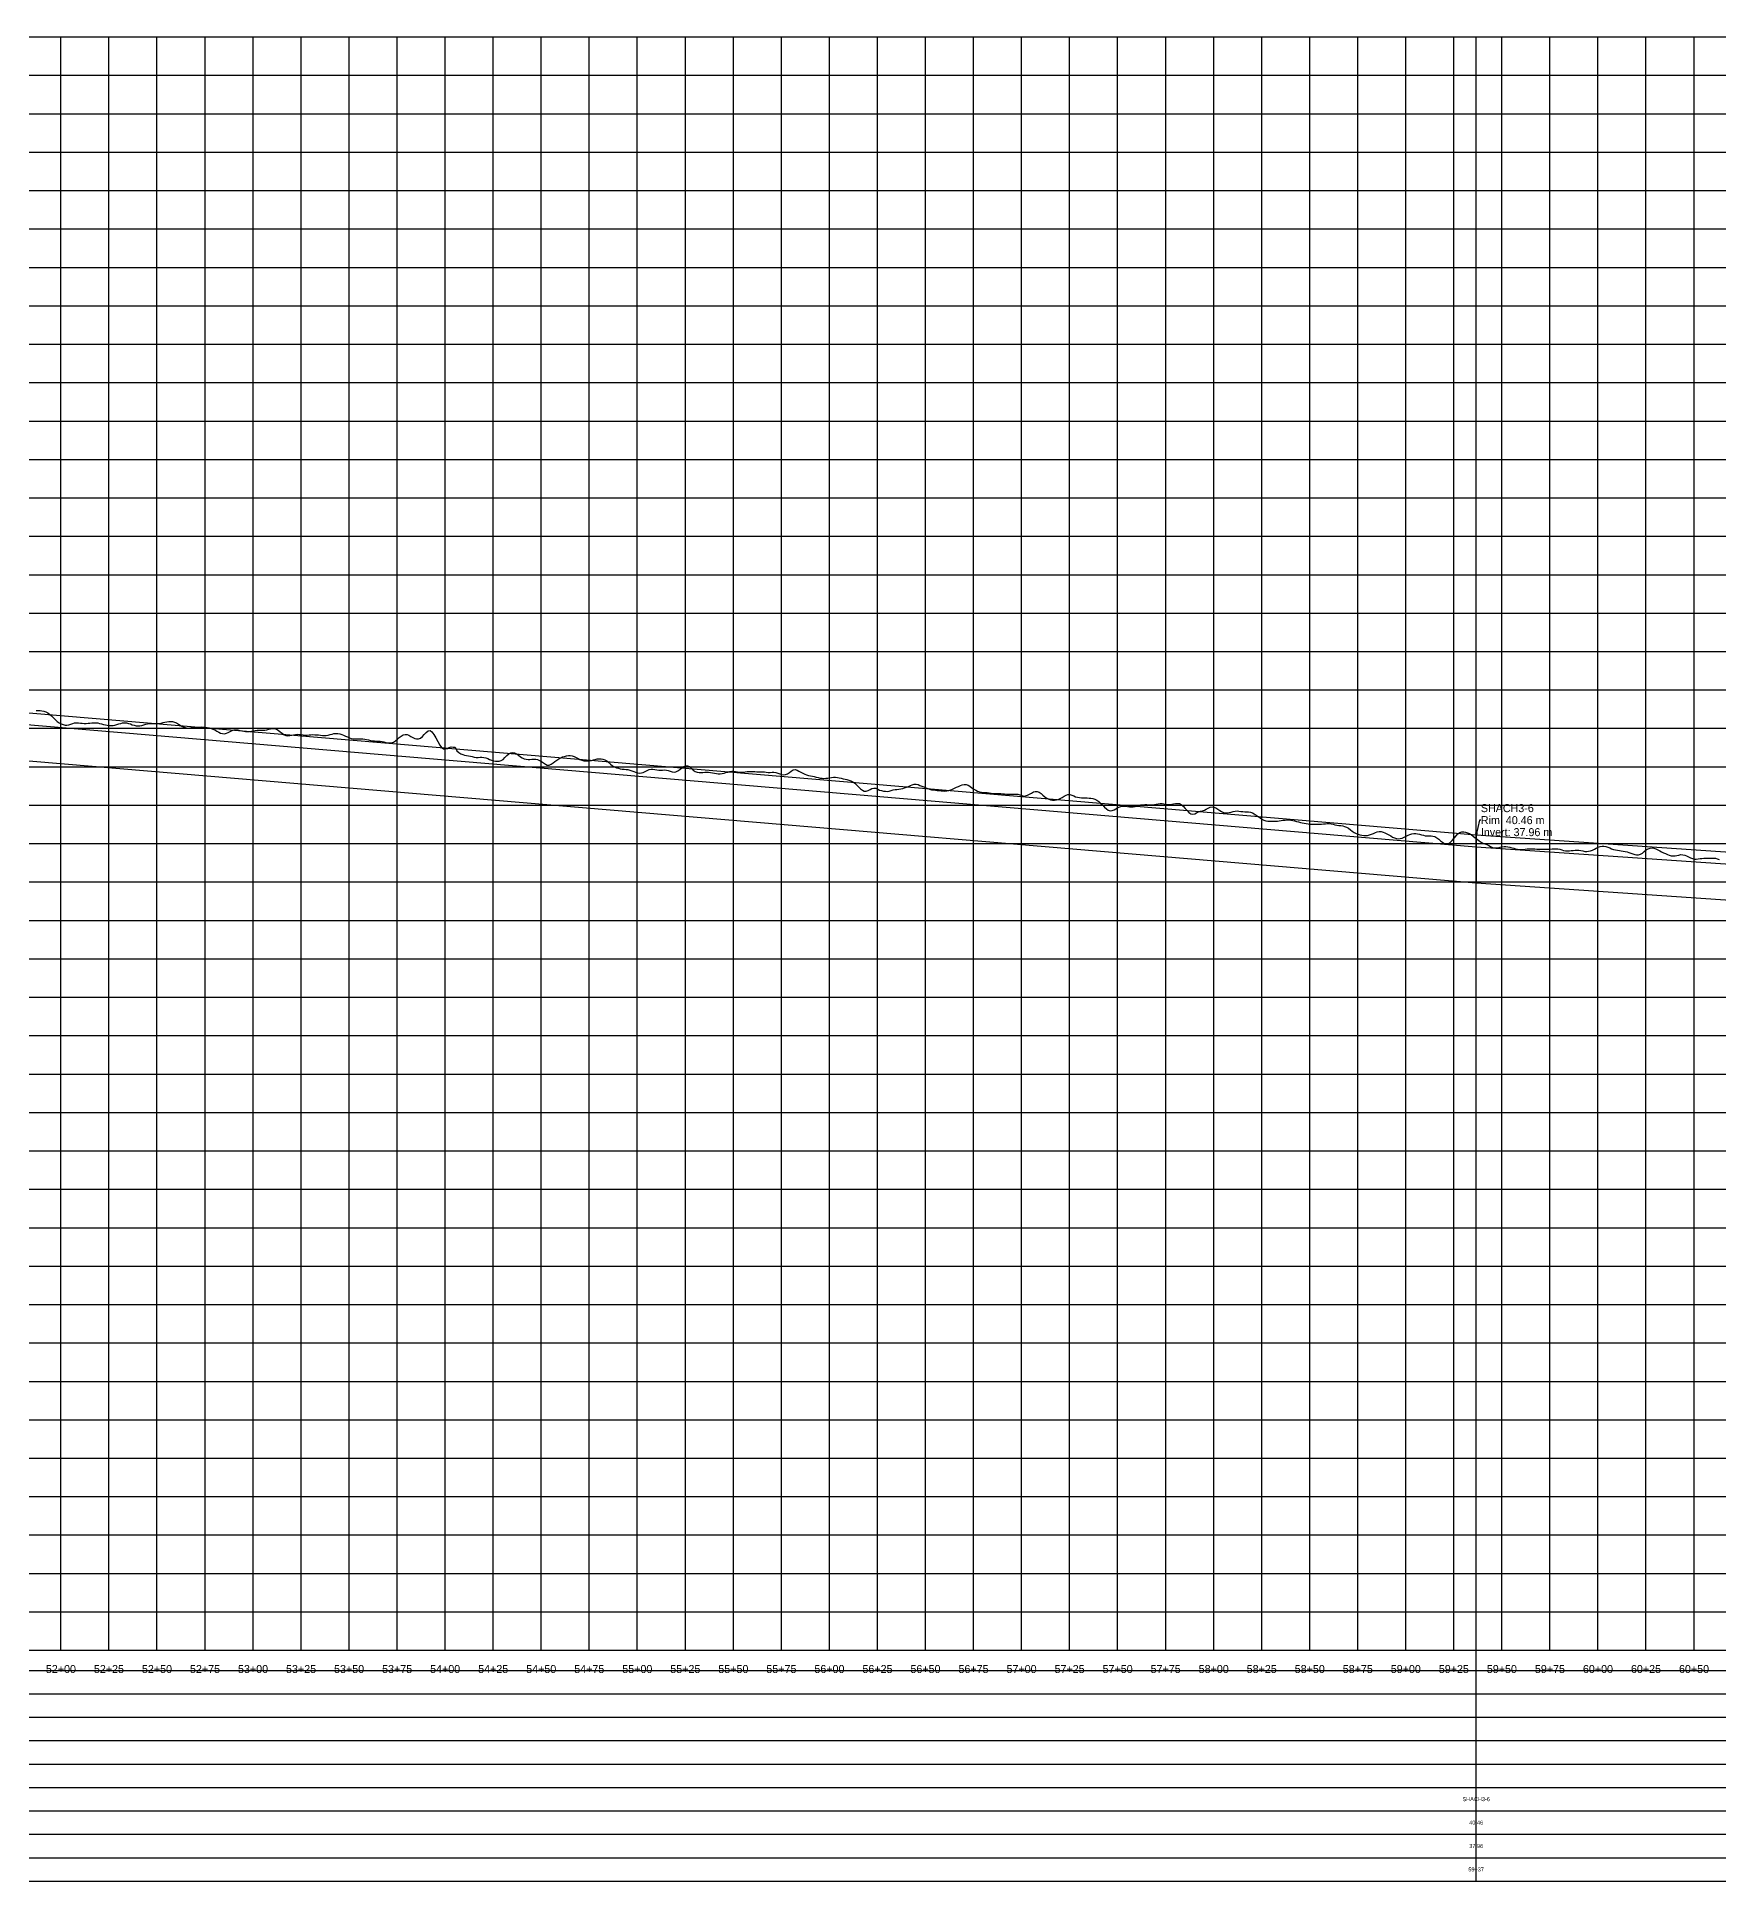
# Model space of a CAD drawing. Extents: x -64 to 13916, y -140 to 832.
# Drawn here: x 5187 to 6063, y -140 to 820 of the extents above; entities that cross this region are included whole.
import ezdxf
from ezdxf.enums import TextEntityAlignment as Align

# ---------------------------------------------------------------- set-up
doc = ezdxf.new("R2010")
doc.units = 0
for name, color, linetype in [('Annotation', 7, 'Continuous'), ('Annotation_Table', 254, 'Continuous'), ('Crown', 7, 'Continuous'), ('Grid', 254, 'Continuous'), ('Grid_Text', 7, 'Continuous'), ('Ground_Elevation', 3, 'Continuous'), ('Hydraulic_Grade', 5, 'Continuous'), ('Invert', 7, 'Continuous'), ('Structure', 7, 'Continuous')]:
    doc.layers.add(name, color=color, linetype=linetype)

msp = doc.modelspace()

# ---------------------------------------------------------------- linework, layer by layer
at = {"layer": 'Annotation', "color": 0}
msp.add_lwpolyline([(5936.61, 404.58), (5936.41, 405.56), (5937.2, 405.38)], close=True, dxfattribs=at)
msp.add_lwpolyline([(5939.05, 412.2), (5938.31, 412.2), (5936.61, 404.58)], dxfattribs=at)
at = {"layer": 'Annotation_Table', "color": 254}
for points in [[(5936.61, -140.21), (5936.61, 820)], [(-25, -30.48), (13899.95, -30.48)], [(-25, -42.67), (13899.95, -42.67)], [(-25, -54.86), (13899.95, -54.86)], [(-25, -67.06), (13899.95, -67.06)], [(-25, -79.25), (13899.95, -79.25)], [(-25, -91.44), (13899.95, -91.44)], [(-25, -103.63), (13899.95, -103.63)], [(-25, -115.82), (13899.95, -115.82)], [(-25, -128.02), (13899.95, -128.02)], [(-25, -140.21), (13899.95, -140.21)]]:
    msp.add_lwpolyline(points, dxfattribs=at)
at = {"layer": 'Crown', "color": 0}
for points in [[(4269.35, 545.06), (5936.61, 404.58)], [(5936.61, 404.58), (5936.61, 404.58)], [(5936.61, 404.58), (8040.3, 261.1)]]:
    msp.add_lwpolyline(points, dxfattribs=at)
at = {"layer": 'Grid', "color": 254}
for points in [[(-25, 820), (13900, 820)], [(5200, -20), (5200, 820)], [(5225, -20), (5225, 820)], [(5250, -20), (5250, 820)], [(5275, -20), (5275, 820)], [(5300, -20), (5300, 820)], [(5325, -20), (5325, 820)], [(5350, -20), (5350, 820)], [(5375, -20), (5375, 820)], [(5400, -20), (5400, 820)], [(5425, -20), (5425, 820)], [(5450, -20), (5450, 820)], [(5475, -20), (5475, 820)], [(5500, -20), (5500, 820)], [(5525, -20), (5525, 820)], [(5550, -20), (5550, 820)], [(5575, -20), (5575, 820)], [(5600, -20), (5600, 820)], [(5625, -20), (5625, 820)], [(5650, -20), (5650, 820)], [(5675, -20), (5675, 820)], [(5700, -20), (5700, 820)], [(5725, -20), (5725, 820)], [(5750, -20), (5750, 820)], [(5775, -20), (5775, 820)], [(5800, -20), (5800, 820)], [(5825, -20), (5825, 820)], [(5850, -20), (5850, 820)], [(5875, -20), (5875, 820)], [(5900, -20), (5900, 820)], [(5925, -20), (5925, 820)], [(5950, -20), (5950, 820)], [(5975, -20), (5975, 820)], [(6000, -20), (6000, 820)], [(6025, -20), (6025, 820)], [(6050, -20), (6050, 820)], [(-25, 800), (13900, 800)], [(-25, 780), (13900, 780)], [(-25, 760), (13900, 760)], [(-25, 740), (13900, 740)], [(-25, 720), (13900, 720)], [(-25, 700), (13900, 700)], [(-25, 680), (13900, 680)], [(-25, 660), (13900, 660)], [(-25, 640), (13900, 640)], [(-25, 620), (13900, 620)], [(-25, 600), (13900, 600)], [(-25, 580), (13900, 580)], [(-25, 560), (13900, 560)], [(-25, 540), (13900, 540)], [(-25, 520), (13900, 520)], [(-25, 500), (13900, 500)], [(-25, 480), (13900, 480)], [(-25, 460), (13900, 460)], [(-25, 440), (13900, 440)], [(-25, 420), (13900, 420)], [(-25, 400), (13900, 400)], [(-25, 380), (13900, 380)], [(-25, 360), (13900, 360)], [(-25, 340), (13900, 340)], [(-25, 320), (13900, 320)], [(-25, 300), (13900, 300)], [(-25, 280), (13900, 280)], [(-25, 260), (13900, 260)], [(-25, 240), (13900, 240)], [(-25, 220), (13900, 220)], [(-25, 200), (13900, 200)], [(-25, 180), (13900, 180)], [(-25, 160), (13900, 160)], [(-25, 140), (13900, 140)], [(-25, 120), (13900, 120)], [(-25, 100), (13900, 100)], [(-25, 80), (13900, 80)], [(-25, 60), (13900, 60)], [(-25, 40), (13900, 40)], [(-25, 20), (13900, 20)], [(-25, 0), (13900, 0)], [(-25, -20), (13900, -20)]]:
    msp.add_lwpolyline(points, dxfattribs=at)
at = {"layer": 'Ground_Elevation', "color": 3}
msp.add_lwpolyline([(5187.13, 469.21), (5188.13, 469.23), (5189.13, 469.23), (5190.13, 469.15), (5191.13, 468.95), (5192.13, 468.63), (5193.13, 468.11), (5194.13, 467.38), (5195.13, 466.47), (5196.13, 465.49), (5197.13, 464.48), (5198.13, 463.57), (5199.13, 462.83), (5200.13, 462.3), (5201.13, 461.91), (5202.13, 461.71), (5203.13, 461.69), (5204.13, 461.88), (5205.13, 462.23), (5206.13, 462.58), (5207.13, 462.83), (5208.13, 462.92), (5209.13, 462.9), (5210.13, 462.76), (5211.13, 462.6), (5212.13, 462.5), (5213.13, 462.53), (5214.13, 462.63), (5215.13, 462.74), (5216.13, 462.84), (5217.13, 462.91), (5218.13, 462.92), (5219.13, 462.82), (5220.13, 462.59), (5221.13, 462.31), (5222.13, 462.04), (5223.13, 461.84), (5224.13, 461.68), (5225.13, 461.55), (5226.13, 461.47), (5227.13, 461.51), (5228.13, 461.68), (5229.13, 461.97), (5230.13, 462.3), (5231.13, 462.59), (5232.13, 462.78), (5233.13, 462.87), (5234.13, 462.8), (5235.13, 462.59), (5236.13, 462.26), (5237.13, 461.89), (5238.13, 461.57), (5239.13, 461.37), (5240.13, 461.3), (5241.13, 461.36), (5242.13, 461.55), (5243.13, 461.83), (5244.13, 462.14), (5245.13, 462.39), (5246.13, 462.52), (5247.13, 462.53), (5248.13, 462.5), (5249.13, 462.45), (5250.13, 462.46), (5251.13, 462.57), (5252.13, 462.75), (5253.13, 462.98), (5254.13, 463.23), (5255.13, 463.45), (5256.13, 463.58), (5257.13, 463.6), (5258.13, 463.51), (5259.13, 463.25), (5260.13, 462.8), (5261.13, 462.2), (5262.13, 461.57), (5263.13, 460.98), (5264.13, 460.53), (5265.13, 460.23), (5266.13, 460.11), (5267.13, 460.17), (5268.13, 460.36), (5269.13, 460.55), (5270.13, 460.66), (5271.13, 460.68), (5272.13, 460.68), (5273.13, 460.69), (5274.13, 460.67), (5275.13, 460.6), (5276.13, 460.46), (5277.13, 460.23), (5278.13, 459.93), (5279.13, 459.58), (5280.13, 459.13), (5281.13, 458.58), (5282.13, 458), (5283.13, 457.53), (5284.13, 457.24), (5285.13, 457.19), (5286.13, 457.41), (5287.13, 457.83), (5288.13, 458.34), (5289.13, 458.83), (5290.13, 459.17), (5291.13, 459.26), (5292.13, 459.14), (5293.13, 458.91), (5294.13, 458.67), (5295.13, 458.47), (5296.13, 458.34), (5297.13, 458.3), (5298.13, 458.35), (5299.13, 458.51), (5300.13, 458.71), (5301.13, 458.9), (5302.13, 459.02), (5303.13, 459.04), (5304.13, 459.01), (5305.13, 458.98), (5306.13, 459.03), (5307.13, 459.21), (5308.13, 459.5), (5309.13, 459.8), (5310.13, 459.97), (5311.13, 459.91), (5312.13, 459.6), (5313.13, 459.03), (5314.13, 458.23), (5315.13, 457.4), (5316.13, 456.68), (5317.13, 456.25), (5318.13, 456.13), (5319.13, 456.23), (5320.13, 456.43), (5321.13, 456.66), (5322.13, 456.85), (5323.13, 456.91), (5324.13, 456.84), (5325.13, 456.7), (5326.13, 456.56), (5327.13, 456.49), (5328.13, 456.51), (5329.13, 456.58), (5330.13, 456.64), (5331.13, 456.7), (5332.13, 456.69), (5333.13, 456.63), (5334.13, 456.53), (5335.13, 456.42), (5336.13, 456.31), (5337.13, 456.25), (5338.13, 456.31), (5339.13, 456.51), (5340.13, 456.78), (5341.13, 457.03), (5342.13, 457.25), (5343.13, 457.37), (5344.13, 457.33), (5345.13, 457.12), (5346.13, 456.78), (5347.13, 456.37), (5348.13, 455.94), (5349.13, 455.5), (5350.13, 455.1), (5351.13, 454.76), (5352.13, 454.57), (5353.13, 454.51), (5354.13, 454.5), (5355.13, 454.53), (5356.13, 454.56), (5357.13, 454.53), (5358.13, 454.41), (5359.13, 454.21), (5360.13, 453.99), (5361.13, 453.74), (5362.13, 453.53), (5363.13, 453.41), (5364.13, 453.36), (5365.13, 453.33), (5366.13, 453.23), (5367.13, 453.08), (5368.13, 452.88), (5369.13, 452.7), (5370.13, 452.52), (5371.13, 452.42), (5372.13, 452.49), (5373.13, 452.84), (5374.13, 453.51), (5375.13, 454.35), (5376.13, 455.22), (5377.13, 455.99), (5378.13, 456.55), (5379.13, 456.84), (5380.13, 456.82), (5381.13, 456.45), (5382.13, 455.81), (5383.13, 455.14), (5384.13, 454.71), (5385.13, 454.57), (5386.13, 454.53), (5387.13, 454.96), (5388.13, 455.73), (5389.13, 456.74), (5390.13, 457.8), (5391.13, 458.63), (5392.13, 458.8), (5393.13, 458.12), (5394.13, 456.82), (5395.13, 455.1), (5396.13, 453.12), (5397.13, 451.29), (5398.13, 450.02), (5399.13, 449.37), (5400.13, 449.28), (5401.13, 449.54), (5402.13, 449.99), (5403.13, 450.34), (5404.13, 450.16), (5405.13, 450.16), (5406.13, 448.28), (5407.13, 447.33), (5408.13, 446.68), (5409.13, 446.3), (5410.13, 446.03), (5411.13, 445.85), (5412.13, 445.73), (5413.13, 445.56), (5414.13, 445.3), (5415.13, 445.02), (5416.13, 444.84), (5417.13, 444.84), (5418.13, 444.92), (5419.13, 444.95), (5420.13, 444.86), (5421.13, 444.62), (5422.13, 444.26), (5423.13, 443.83), (5424.13, 443.44), (5425.13, 443.15), (5426.13, 442.97), (5427.13, 442.88), (5428.13, 442.91), (5429.13, 443.18), (5430.13, 443.8), (5431.13, 444.75), (5432.13, 445.84), (5433.13, 446.76), (5434.13, 447.3), (5435.13, 447.45), (5436.13, 447.25), (5437.13, 446.72), (5438.13, 445.97), (5439.13, 445.19), (5440.13, 444.58), (5441.13, 444.16), (5442.13, 443.91), (5443.13, 443.77), (5444.13, 443.75), (5445.13, 443.87), (5446.13, 444.01), (5447.13, 444.01), (5448.13, 443.76), (5449.13, 443.31), (5450.13, 442.71), (5451.13, 441.99), (5452.13, 441.26), (5453.13, 440.8), (5454.13, 440.79), (5455.13, 441.29), (5456.13, 441.99), (5457.13, 442.7), (5458.13, 443.39), (5459.13, 444.05), (5460.13, 444.64), (5461.13, 445.1), (5462.13, 445.41), (5463.13, 445.67), (5464.13, 445.86), (5465.13, 445.87), (5466.13, 445.67), (5467.13, 445.3), (5468.13, 444.84), (5469.13, 444.33), (5470.13, 443.81), (5471.13, 443.37), (5472.13, 443.11), (5473.13, 443.04), (5474.13, 443.07), (5475.13, 443.15), (5476.13, 443.29), (5477.13, 443.52), (5478.13, 443.79), (5479.13, 444.05), (5480.13, 444.18), (5481.13, 444.17), (5482.13, 443.99), (5483.13, 443.6), (5484.13, 443.02), (5485.13, 442.25), (5486.13, 441.36), (5487.13, 440.53), (5488.13, 439.88), (5489.13, 439.47), (5490.13, 439.17), (5491.13, 438.93), (5492.13, 438.77), (5493.13, 438.68), (5494.13, 438.62), (5495.13, 438.5), (5496.13, 438.29), (5497.13, 437.95), (5498.13, 437.52), (5499.13, 437.09), (5500.13, 436.79), (5501.13, 436.66), (5502.13, 436.75), (5503.13, 437.05), (5504.13, 437.53), (5505.13, 438.06), (5506.13, 438.48), (5507.13, 438.69), (5508.13, 438.67), (5509.13, 438.51), (5510.13, 438.33), (5511.13, 438.22), (5512.13, 438.21), (5513.13, 438.27), (5514.13, 438.3), (5515.13, 438.24), (5516.13, 438.04), (5517.13, 437.71), (5518.13, 437.39), (5519.13, 437.23), (5520.13, 437.39), (5521.13, 437.9), (5522.13, 438.6), (5523.13, 439.39), (5524.13, 440.1), (5525.13, 440.55), (5526.13, 440.55), (5527.13, 440.05), (5528.13, 439.16), (5529.13, 438.21), (5530.13, 437.49), (5531.13, 437.09), (5532.13, 436.96), (5533.13, 436.98), (5534.13, 437.05), (5535.13, 437.12), (5536.13, 437.15), (5537.13, 437.1), (5538.13, 436.99), (5539.13, 436.8), (5540.13, 436.58), (5541.13, 436.4), (5542.13, 436.32), (5543.13, 436.34), (5544.13, 436.46), (5545.13, 436.66), (5546.13, 436.94), (5547.13, 437.25), (5548.13, 437.53), (5549.13, 437.68), (5550.13, 437.65), (5551.13, 437.51), (5552.13, 437.31), (5553.13, 437.16), (5554.13, 437.12), (5555.13, 437.19), (5556.13, 437.34), (5557.13, 437.46), (5558.13, 437.54), (5559.13, 437.57), (5560.13, 437.55), (5561.13, 437.48), (5562.13, 437.4), (5563.13, 437.39), (5564.13, 437.41), (5565.13, 437.41), (5566.13, 437.34), (5567.13, 437.2), (5568.13, 437.08), (5569.13, 437.05), (5570.13, 437.11), (5571.13, 437.12), (5572.13, 436.95), (5573.13, 436.62), (5574.13, 436.23), (5575.13, 435.96), (5576.13, 435.85), (5577.13, 435.95), (5578.13, 436.32), (5579.13, 436.95), (5580.13, 437.69), (5581.13, 438.31), (5582.13, 438.5), (5583.13, 438.22), (5584.13, 437.67), (5585.13, 437.09), (5586.13, 436.59), (5587.13, 436.15), (5588.13, 435.75), (5589.13, 435.42), (5590.13, 435.22), (5591.13, 435.07), (5592.13, 434.86), (5593.13, 434.6), (5594.13, 434.33), (5595.13, 434.12), (5596.13, 433.98), (5597.13, 433.92), (5598.13, 433.97), (5599.13, 434.12), (5600.13, 434.3), (5601.13, 434.42), (5602.13, 434.5), (5603.13, 434.53), (5604.13, 434.44), (5605.13, 434.25), (5606.13, 434), (5607.13, 433.74), (5608.13, 433.5), (5609.13, 433.28), (5610.13, 433.02), (5611.13, 432.68), (5612.13, 432.19), (5613.13, 431.47), (5614.13, 430.52), (5615.13, 429.47), (5616.13, 428.5), (5617.13, 427.75), (5618.13, 427.35), (5619.13, 427.36), (5620.13, 427.69), (5621.13, 428.22), (5622.13, 428.72), (5623.13, 428.92), (5624.13, 428.76), (5625.13, 428.33), (5626.13, 427.88), (5627.13, 427.56), (5628.13, 427.35), (5629.13, 427.2), (5630.13, 427.14), (5631.13, 427.28), (5632.13, 427.59), (5633.13, 427.9), (5634.13, 428.07), (5635.13, 428.17), (5636.13, 428.3), (5637.13, 428.51), (5638.13, 428.74), (5639.13, 428.97), (5640.13, 429.28), (5641.13, 429.7), (5642.13, 430.2), (5643.13, 430.65), (5644.13, 430.91), (5645.13, 430.92), (5646.13, 430.68), (5647.13, 430.3), (5648.13, 429.88), (5649.13, 429.46), (5650.13, 429.04), (5651.13, 428.64), (5652.13, 428.3), (5653.13, 428.05), (5654.13, 427.89), (5655.13, 427.78), (5656.13, 427.7), (5657.13, 427.62), (5658.13, 427.51), (5659.13, 427.38), (5660.13, 427.33), (5661.13, 427.43), (5662.13, 427.65), (5663.13, 427.94), (5664.13, 428.32), (5665.13, 428.78), (5666.13, 429.28), (5667.13, 429.78), (5668.13, 430.26), (5669.13, 430.63), (5670.13, 430.81), (5671.13, 430.73), (5672.13, 430.39), (5673.13, 429.81), (5674.13, 429.08), (5675.13, 428.36), (5676.13, 427.72), (5677.13, 427.23), (5678.13, 426.87), (5679.13, 426.68), (5680.13, 426.61), (5681.13, 426.59), (5682.13, 426.54), (5683.13, 426.42), (5684.13, 426.27), (5685.13, 426.15), (5686.13, 426.09), (5687.13, 426.12), (5688.13, 426.15), (5689.13, 426.08), (5690.13, 425.94), (5691.13, 425.82), (5692.13, 425.76), (5693.13, 425.77), (5694.13, 425.77), (5695.13, 425.78), (5696.13, 425.8), (5697.13, 425.79), (5698.13, 425.64), (5699.13, 425.32), (5700.13, 424.97), (5701.13, 424.75), (5702.13, 424.83), (5703.13, 425.18), (5704.13, 425.73), (5705.13, 426.32), (5706.13, 426.85), (5707.13, 427.18), (5708.13, 427.14), (5709.13, 426.71), (5710.13, 426), (5711.13, 425.17), (5712.13, 424.38), (5713.13, 423.69), (5714.13, 423.15), (5715.13, 422.82), (5716.13, 422.64), (5717.13, 422.6), (5718.13, 422.71), (5719.13, 423), (5720.13, 423.48), (5721.13, 424.06), (5722.13, 424.65), (5723.13, 425.16), (5724.13, 425.49), (5725.13, 425.53), (5726.13, 425.27), (5727.13, 424.83), (5728.13, 424.4), (5729.13, 424.1), (5730.13, 423.94), (5731.13, 423.85), (5732.13, 423.78), (5733.13, 423.75), (5734.13, 423.75), (5735.13, 423.71), (5736.13, 423.6), (5737.13, 423.39), (5738.13, 423.06), (5739.13, 422.56), (5740.13, 421.92), (5741.13, 421.1), (5742.13, 420.1), (5743.13, 419.02), (5744.13, 418.03), (5745.13, 417.35), (5746.13, 417.1), (5747.13, 417.22), (5748.13, 417.61), (5749.13, 418.16), (5750.13, 418.72), (5751.13, 419.16), (5752.13, 419.39), (5753.13, 419.46), (5754.13, 419.43), (5755.13, 419.33), (5756.13, 419.19), (5757.13, 419.11), (5758.13, 419.18), (5759.13, 419.38), (5760.13, 419.64), (5761.13, 419.87), (5762.13, 420.08), (5763.13, 420.24), (5764.13, 420.31), (5765.13, 420.27), (5766.13, 420.16), (5767.13, 420.1), (5768.13, 420.16), (5769.13, 420.32), (5770.13, 420.51), (5771.13, 420.67), (5772.13, 420.78), (5773.13, 420.81), (5774.13, 420.71), (5775.13, 420.53), (5776.13, 420.38), (5777.13, 420.35), (5778.13, 420.46), (5779.13, 420.63), (5780.13, 420.82), (5781.13, 420.93), (5782.13, 420.8), (5783.13, 420.28), (5784.13, 419.42), (5785.13, 418.33), (5786.13, 417.2), (5787.13, 416.17), (5788.13, 415.43), (5789.13, 415.24), (5790.13, 415.56), (5791.13, 416.08), (5792.13, 416.55), (5793.13, 416.85), (5794.13, 417.09), (5795.13, 417.4), (5796.13, 417.89), (5797.13, 418.46), (5798.13, 418.91), (5799.13, 419.09), (5800.13, 418.98), (5801.13, 418.57), (5802.13, 417.94), (5803.13, 417.23), (5804.13, 416.61), (5805.13, 416.2), (5806.13, 416.02), (5807.13, 416.06), (5808.13, 416.21), (5809.13, 416.42), (5810.13, 416.66), (5811.13, 416.87), (5812.13, 416.97), (5813.13, 416.89), (5814.13, 416.73), (5815.13, 416.61), (5816.13, 416.57), (5817.13, 416.56), (5818.13, 416.47), (5819.13, 416.27), (5820.13, 415.92), (5821.13, 415.43), (5822.13, 414.81), (5823.13, 414.11), (5824.13, 413.39), (5825.13, 412.72), (5826.13, 412.21), (5827.13, 411.86), (5828.13, 411.68), (5829.13, 411.62), (5830.13, 411.59), (5831.13, 411.61), (5832.13, 411.7), (5833.13, 411.7), (5834.13, 411.89), (5835.13, 411.98), (5836.13, 412.1), (5837.13, 412.25), (5838.13, 412.35), (5839.13, 412.36), (5840.13, 412.24), (5841.13, 412.06), (5842.13, 411.83), (5843.13, 411.55), (5844.13, 411.27), (5845.13, 411.03), (5846.13, 410.83), (5847.13, 410.64), (5848.13, 410.43), (5849.13, 410.26), (5850.13, 410.15), (5851.13, 410.09), (5852.13, 410.09), (5853.13, 410.11), (5854.13, 410.11), (5855.13, 410.12), (5856.13, 410.15), (5857.13, 410.22), (5858.13, 410.32), (5859.13, 410.41), (5860.13, 410.38), (5861.13, 410.23), (5862.13, 410.04), (5863.13, 409.83), (5864.13, 409.65), (5865.13, 409.49), (5866.13, 409.34), (5867.13, 409.15), (5868.13, 408.89), (5869.13, 408.53), (5870.13, 407.96), (5871.13, 407.22), (5872.13, 406.46), (5873.13, 405.78), (5874.13, 405.27), (5875.13, 404.88), (5876.13, 404.57), (5877.13, 404.31), (5878.13, 404.16), (5879.13, 404.13), (5880.13, 404.25), (5881.13, 404.49), (5882.13, 404.85), (5883.13, 405.31), (5884.13, 405.8), (5885.13, 406.15), (5886.13, 406.3), (5887.13, 406.23), (5888.13, 405.97), (5889.13, 405.58), (5890.13, 405.06), (5891.13, 404.51), (5892.13, 403.94), (5893.13, 403.41), (5894.13, 402.92), (5895.13, 402.58), (5896.13, 402.44), (5897.13, 402.57), (5898.13, 402.89), (5899.13, 403.34), (5900.13, 403.82), (5901.13, 404.29), (5902.13, 404.72), (5903.13, 405.05), (5904.13, 405.2), (5905.13, 405.21), (5906.13, 405.14), (5907.13, 404.93), (5908.13, 404.63), (5909.13, 404.31), (5910.13, 404.09), (5911.13, 404), (5912.13, 404.03), (5913.13, 404.03), (5914.13, 403.92), (5915.13, 403.63), (5916.13, 403.06), (5917.13, 402.28), (5918.13, 401.42), (5919.13, 400.65), (5920.13, 400.09), (5921.13, 399.83), (5922.13, 399.95), (5923.13, 400.51), (5924.13, 401.52), (5925.13, 402.78), (5926.13, 404.02), (5927.13, 405), (5928.13, 405.71), (5929.13, 406.05), (5930.13, 406.09), (5931.13, 405.95), (5932.13, 405.66), (5933.13, 405.18), (5934.13, 404.56), (5935.13, 403.85), (5936.13, 403.06), (5937.13, 402.26), (5938.13, 401.47), (5939.13, 400.79), (5940.13, 400.24), (5941.13, 399.83), (5942.13, 399.43), (5943.13, 398.96), (5944.13, 398.45), (5945.13, 398), (5946.13, 397.75), (5947.13, 397.72), (5948.13, 397.85), (5949.13, 398.06), (5950.13, 398.28), (5951.13, 398.41), (5952.13, 398.43), (5953.13, 398.28), (5954.13, 398.06), (5955.13, 397.83), (5956.13, 397.58), (5957.13, 397.3), (5958.13, 397.09), (5959.13, 396.98), (5960.13, 396.95), (5961.13, 396.99), (5962.13, 397.07), (5963.13, 397.18), (5964.13, 397.27), (5965.13, 397.34), (5966.13, 397.34), (5967.13, 397.25), (5968.13, 397.13), (5969.13, 397.06), (5970.13, 397.06), (5971.13, 397.08), (5972.13, 397.08), (5973.13, 397.06), (5974.13, 397.07), (5975.13, 397.13), (5976.13, 397.2), (5977.13, 397.26), (5978.13, 397.29), (5979.13, 397.22), (5980.13, 397.05), (5981.13, 396.76), (5982.13, 396.45), (5983.13, 396.22), (5984.13, 396.14), (5985.13, 396.2), (5986.13, 396.31), (5987.13, 396.42), (5988.13, 396.5), (5989.13, 396.53), (5990.13, 396.51), (5991.13, 396.37), (5992.13, 396.14), (5993.13, 395.93), (5994.13, 395.86), (5995.13, 395.96), (5996.13, 396.21), (5997.13, 396.6), (5998.13, 397.11), (5999.13, 397.68), (6000.13, 398.19), (6001.13, 398.53), (6002.13, 398.65), (6003.13, 398.61), (6004.13, 398.42), (6005.13, 398.11), (6006.13, 397.73), (6007.13, 397.34), (6008.13, 396.99), (6009.13, 396.71), (6010.13, 396.51), (6011.13, 396.34), (6012.13, 396.18), (6013.13, 396.02), (6014.13, 395.84), (6015.13, 395.61), (6016.13, 395.34), (6017.13, 395.03), (6018.13, 394.7), (6019.13, 394.37), (6020.13, 394.17), (6021.13, 394.21), (6022.13, 394.5), (6023.13, 395.05), (6024.13, 395.85), (6025.13, 396.67), (6026.13, 397.3), (6027.13, 397.65), (6028.13, 397.75), (6029.13, 397.6), (6030.13, 397.24), (6031.13, 396.73), (6032.13, 396.18), (6033.13, 395.67), (6034.13, 395.22), (6035.13, 394.75), (6036.13, 394.3), (6037.13, 393.92), (6038.13, 393.67), (6039.13, 393.57), (6040.13, 393.6), (6041.13, 393.78), (6042.13, 394.04), (6043.13, 394.24), (6044.13, 394.2), (6045.13, 393.95), (6046.13, 393.54), (6047.13, 393.06), (6048.13, 392.56), (6049.13, 392.15), (6050.13, 391.91), (6051.13, 391.88), (6052.13, 391.99), (6053.13, 392.15), (6054.13, 392.27), (6055.13, 392.34), (6056.13, 392.35), (6057.13, 392.35), (6058.13, 392.37), (6059.13, 392.39), (6060.13, 392.39), (6061.13, 392.33), (6062.13, 392.11), (6063.13, 391.62)], dxfattribs=at)
at = {"layer": 'Hydraulic_Grade', "color": 5}
for points in [[(4269.35, 539.03), (5936.61, 398.28)], [(5936.61, 398.28), (5936.61, 398.28)], [(5936.61, 398.21), (8040.3, 254.79)]]:
    msp.add_lwpolyline(points, dxfattribs=at)
at = {"layer": 'Invert', "color": 0}
for points in [[(4269.35, 520.06), (5936.61, 379.58)], [(5936.61, 379.58), (5936.61, 379.58)], [(5936.61, 379.58), (8040.3, 236.1)]]:
    msp.add_lwpolyline(points, dxfattribs=at)
at = {"layer": 'Structure', "color": 0}
msp.add_lwpolyline([(5936.61, 404.58), (5936.61, 379.58)], dxfattribs=at)
msp.add_lwpolyline([(5936.61, 404.58), (5936.61, 379.58)], dxfattribs=at)

# ---------------------------------------------------------------- texts
at = {"layer": 'Annotation', "color": 0}
for s, height, p in [('SHACH3-6', 4.167, (5939.05, 418.45)), ('Rim: 40.46 m', 4.1667, (5939.05, 412.2)), ('Invert: 37.96 m', 4.1667, (5939.05, 405.95))]:
    msp.add_text(s, height=height, dxfattribs=at).set_placement(p, align=Align.MIDDLE_LEFT)
at = {"layer": 'Annotation_Table', "color": 0}
for s, p in [('SHACH3-6', (5936.61, -97.54)), ('40.46', (5936.61, -109.73)), ('37.96', (5936.61, -121.92)), ('59+37', (5936.61, -134.11))]:
    msp.add_text(s, height=2.083, dxfattribs=at).set_placement(p, align=Align.MIDDLE_CENTER)
at = {"layer": 'Grid_Text', "color": 0}
for s, p in [('52+00', (5200, -27.7)), ('52+25', (5225, -27.7)), ('52+50', (5250, -27.7)), ('52+75', (5275, -27.7)), ('53+00', (5300, -27.7)), ('53+25', (5325, -27.7)), ('53+50', (5350, -27.7)), ('53+75', (5375, -27.7)), ('54+00', (5400, -27.7)), ('54+25', (5425, -27.7)), ('54+50', (5450, -27.7)), ('54+75', (5475, -27.7)), ('55+00', (5500, -27.7)), ('55+25', (5525, -27.7)), ('55+50', (5550, -27.7)), ('55+75', (5575, -27.7)), ('56+00', (5600, -27.7)), ('56+25', (5625, -27.7)), ('56+50', (5650, -27.7)), ('56+75', (5675, -27.7)), ('57+00', (5700, -27.7)), ('57+25', (5725, -27.7)), ('57+50', (5750, -27.7)), ('57+75', (5775, -27.7)), ('58+00', (5800, -27.7)), ('58+25', (5825, -27.7)), ('58+50', (5850, -27.7)), ('58+75', (5875, -27.7)), ('59+00', (5900, -27.7)), ('59+25', (5925, -27.7)), ('59+50', (5950, -27.7)), ('59+75', (5975, -27.7)), ('60+00', (6000, -27.7)), ('60+25', (6025, -27.7)), ('60+50', (6050, -27.7))]:
    msp.add_text(s, height=4.167, dxfattribs=at).set_placement(p, align=Align.TOP_CENTER)

doc.saveas('drawing.dxf')
